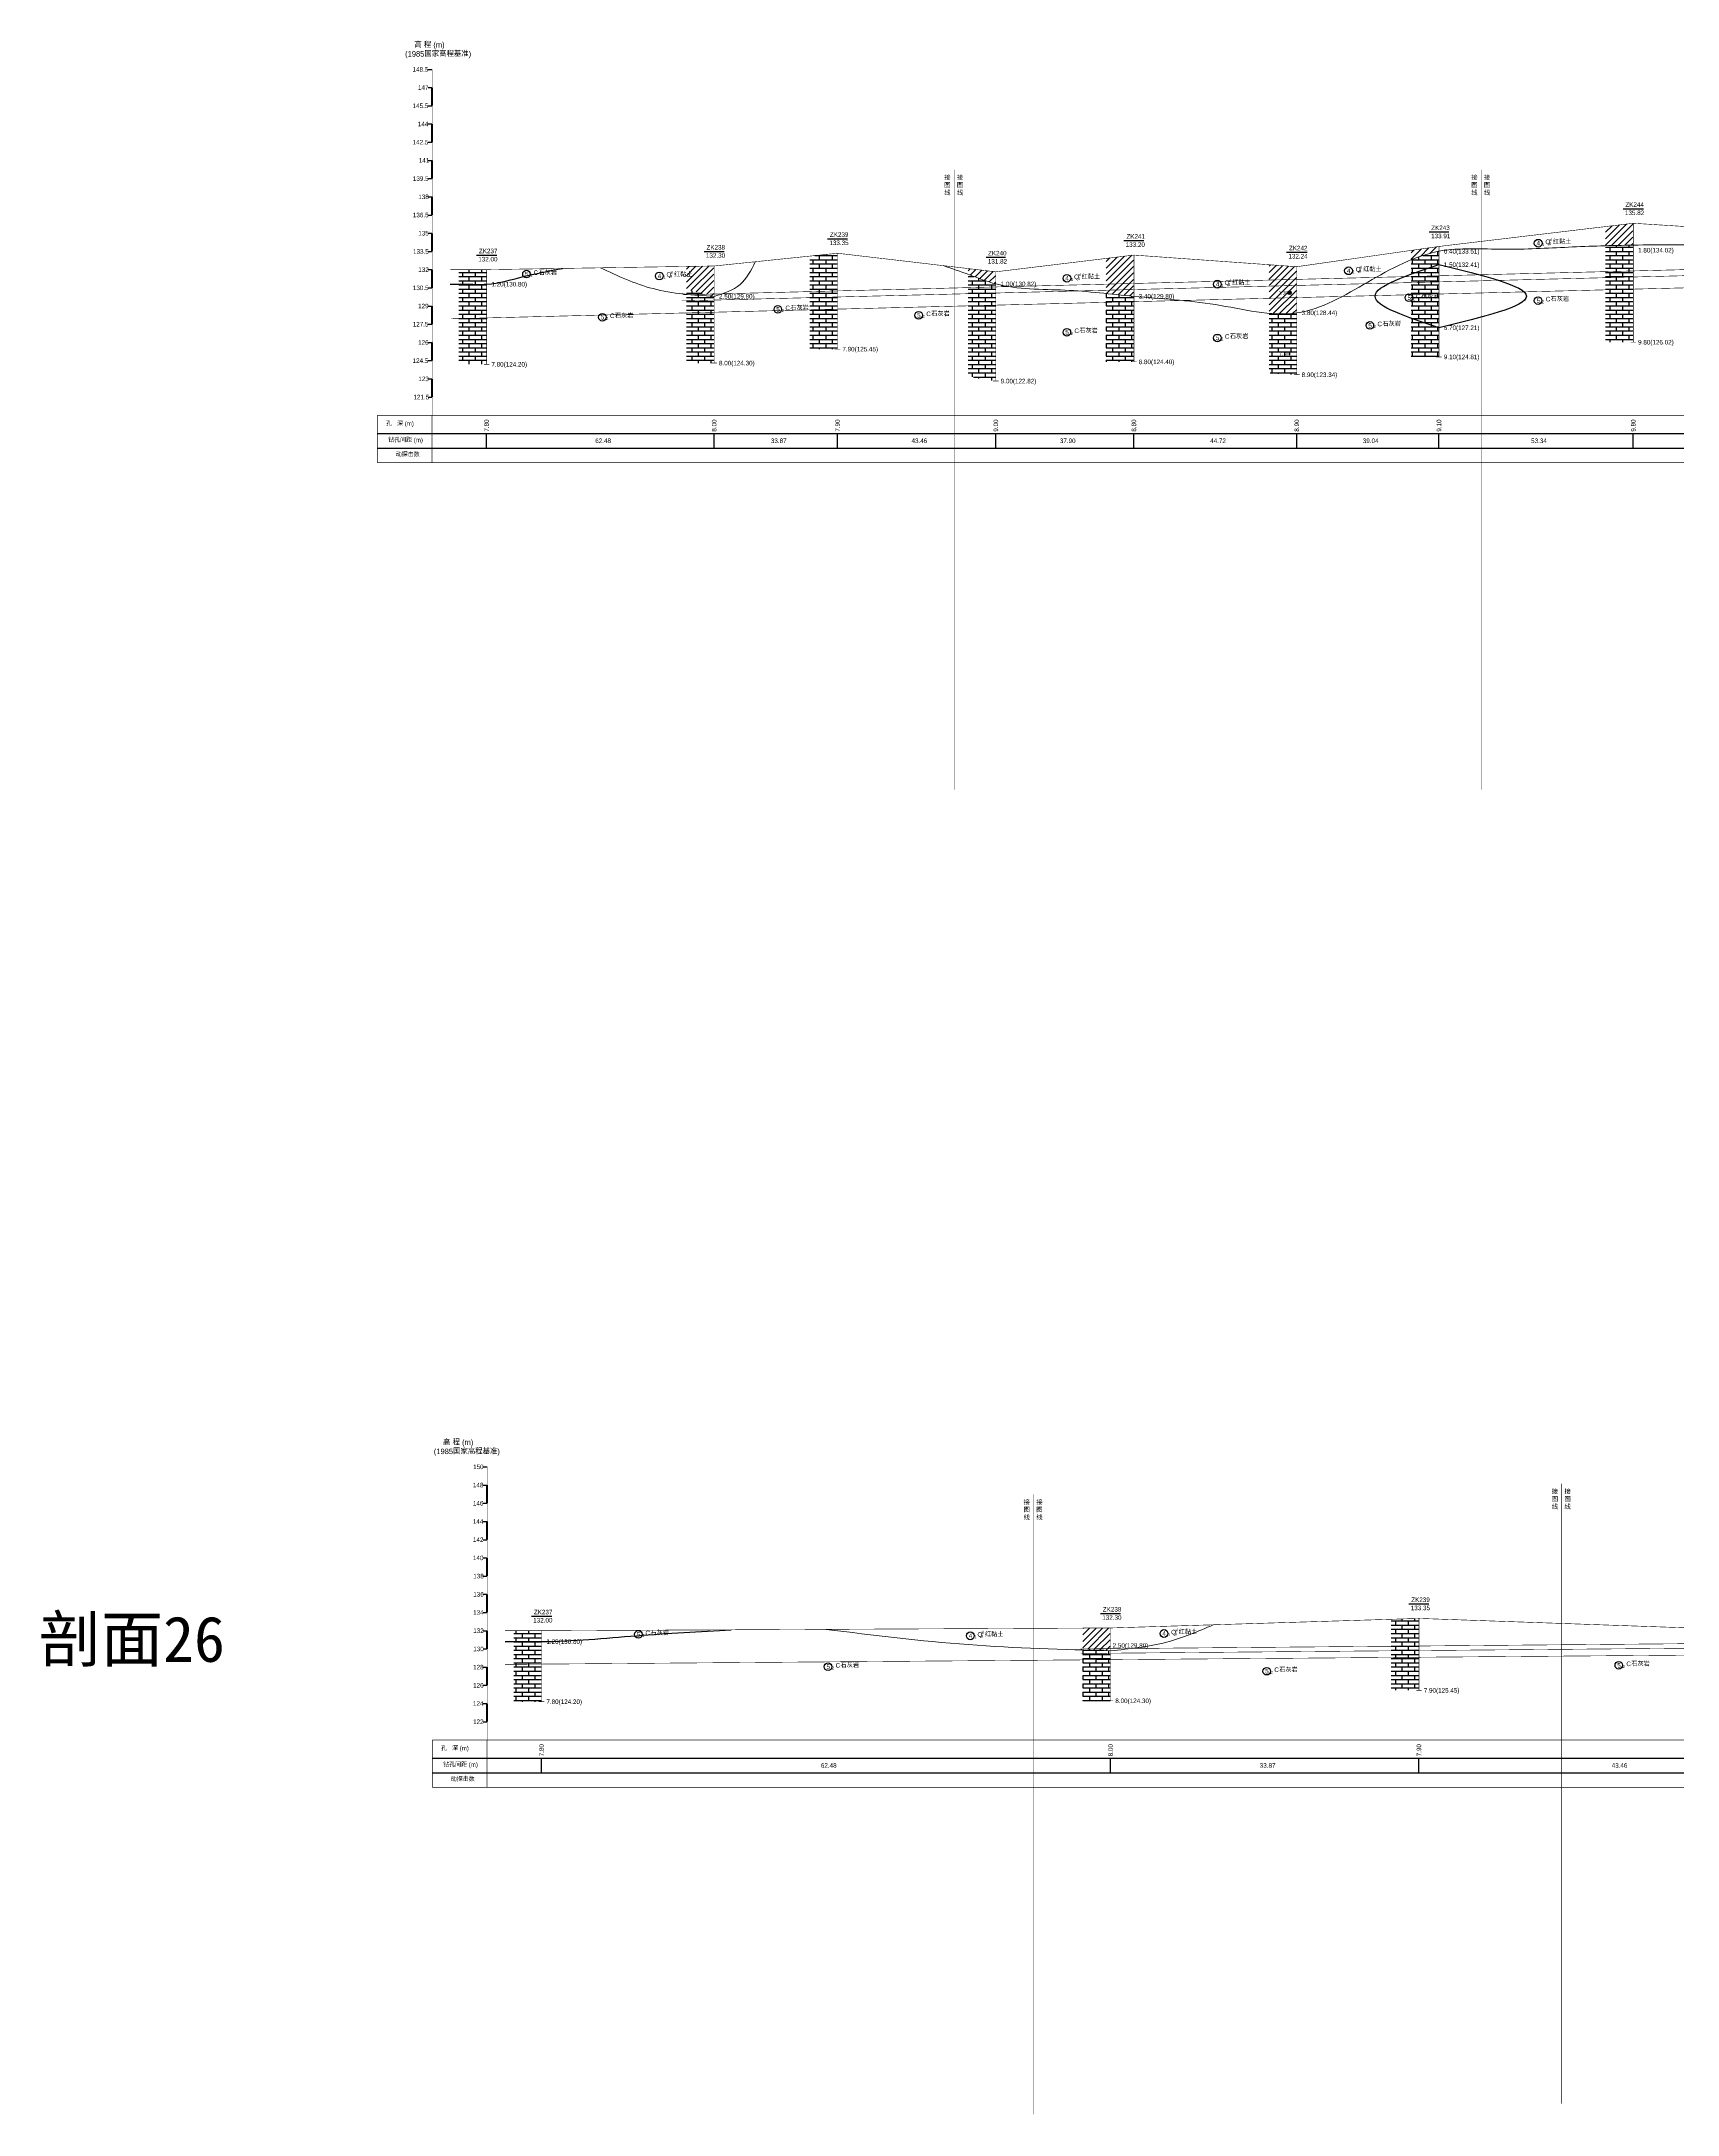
# Model space of a CAD drawing. Header units: inches. Extents: x -205 to 12199, y -11610 to -150.
# Drawn here: x 205 to 1103, y -11610 to -10471 of the extents above; entities that cross this region are included whole.
import ezdxf
from ezdxf.enums import TextEntityAlignment as Align

# ---------------------------------------------------------------- set-up
doc = ezdxf.new("R2010")
doc.units = ezdxf.units.IN
doc.header["$MEASUREMENT"] = 0
for name, pattern in [('ACAD_ISO03W100', [30, 12, -18]), ('ACAD_ISO05W100', [34, 24, -3, 0.5, -3, 0.5, -3]), ('ACAD_ISO12W100', [21, 12, -3, 0, -3, 0, -3])]:
    doc.linetypes.add(name, pattern=pattern)
for name, color, linetype in [('GiCAD_PouMian', 7, 'Continuous'), ('GICAD_QUYANG', 7, 'Continuous'), ('地质-图框', 7, 'Continuous'), ('地质-地层符号', 3, 'Continuous'), ('地质-地层线', 7, 'Continuous'), ('地质-地面线', 7, 'Continuous'), ('地质-填充花纹', 4, 'Continuous'), ('地质-文字', 7, 'Continuous'), ('地质-标注栏', 7, 'Continuous'), ('地质-钻孔', 7, 'Continuous'), ('管底', 7, 'Continuous'), ('红线', 1, 'ACAD_ISO05W100')]:
    doc.layers.add(name, color=color, linetype=linetype)
doc.styles.add('LZ_PMT_LINE', font='', dxfattribs={"height": 2})
doc.styles.get("Standard").update_dxf_attribs({"font": ''})
doc.styles.add('地层编号', font='Comfont.shx', dxfattribs={"width": 0.7, "height": 2.5, "bigfont": 'Hztxt12a.shx'})
doc.styles.add('宋体', font='')
doc.styles.add('层底标注', font='Comfont.shx', dxfattribs={"width": 0.7, "height": 2.5, "bigfont": 'Hztxt12a.shx'})
doc.styles.add('岩土名称', font='Comfont.shx', dxfattribs={"width": 0.7, "height": 2.5, "bigfont": 'Hztxt12a.shx'})
doc.styles.add('时代', font='Comfont.shx', dxfattribs={"width": 0.7, "height": 2.5, "bigfont": 'Hztxt12a.shx'})
doc.styles.add('标注栏数据', font='Comfont.shx', dxfattribs={"width": 0.7, "height": 2.5, "bigfont": 'Hztxt12a.shx'})
doc.styles.add('钻孔标注', font='Comfont.shx', dxfattribs={"width": 0.7, "height": 2.5, "bigfont": 'Hztxt12a.shx'})
doc.styles.add('高程系统', font='Comfont.shx', dxfattribs={"width": 0.7, "height": 3, "bigfont": 'Hztxt12a.shx'})
doc.styles.get('LZ_PMT_LINE').set_extended_font_data('SimSun')
doc.styles.get('Standard').set_extended_font_data('SimSun')
doc.styles.get('宋体').set_extended_font_data('宋体')
doc.linetypes.add('bzhjcx', pattern='A,0.001,[2,XX1.shx,S=1,R=0,X=1,Y=0],-2', length=2.001)
doc.linetypes.add('swx', pattern='A,7,-1.5,["●",LZ_PMT_LINE,S=0.05,R=0,X=0,Y=0],-1.5', length=10)
pattern_1 = [(0, (-1758.2928, -12599.2868), (0, 2.3), []), (90, (-1758.2928, -12599.2868), (-3.5, 2.3), [2.3, -2.3])]
pattern_2 = [(45, (-1758.2928, -12599.2868), (-1.767767, 1.767767), [])]
pattern_3 = [(0, (0, 0), (0, 2.3), []), (90, (0, 0), (-3.5, 2.3), [2.3, -2.3])]

# ---------------------------------------------------------------- blocks, each defined once
blk = doc.blocks.new('gkqy_yuan.dwg不标')
at = {"layer": 'GiCAD_PouMian'}
h = blk.add_hatch(color=7, dxfattribs=at)
edge = h.paths.add_edge_path()
edge.add_arc((0, 0), 1, 0, 360)
at = {"layer": 'GICAD_QUYANG', "color": 7}
blk.add_circle((0, 0), 1, dxfattribs=at)
blk = doc.blocks.new('gkqy_yan.dwg不标', base_point=(0, -1))
at = {"color": 7}
blk.add_solid([(-0.5, -2), (-0.5, 0), (0.5, -2), (0.5, 0)], dxfattribs=at)

msp = doc.modelspace()

# ---------------------------------------------------------------- hatches: boundary and pattern name
at = {"layer": '地质-填充花纹', "linetype": 'Continuous'}
h = msp.add_hatch(dxfattribs=at)
h.set_pattern_fill('GKNXT', scale=0.5, style=0, pattern_type=2)
h.set_pattern_definition(pattern_2)
h.paths.add_polyline_path([(1078.7229, -10583.33007), (1073.39347, -10583.42739), (1068.39485, -10583.54466), (1063.7229, -10583.67612), (1063.7229, -10573.14571), (1078.7229, -10571.35535)])
h = msp.add_hatch(dxfattribs=at)
h.set_pattern_fill('GKSHY', scale=0.5, style=0, pattern_type=2)
h.set_pattern_definition(pattern_1)
h.paths.add_polyline_path([(641.79848, -10640.45885), (626.79848, -10640.45885), (626.79848, -10589.36794), (641.79848, -10587.81802)])
h = msp.add_hatch(dxfattribs=at)
h.set_pattern_fill('GKNXT', scale=0.5, style=0, pattern_type=2)
h.set_pattern_definition(pattern_2)
h.paths.add_polyline_path([(804.52048, -10611.43414), (796.75066, -10610.66426), (791.77762, -10610.14573), (789.52048, -10609.91311), (789.52048, -10590.64306), (804.52048, -10588.82259)])
h = msp.add_hatch(dxfattribs=at)
h.set_pattern_fill('GKNXT', scale=0.5, style=0, pattern_type=2)
h.set_pattern_definition(pattern_2)
h.paths.add_polyline_path([(972.04024, -10586.78778), (964.77507, -10588.59665), (960.04177, -10590.20553), (957.04024, -10591.41095), (957.04024, -10586.23335), (972.04024, -10584.09451)])
h = msp.add_hatch(dxfattribs=at)
h.set_pattern_fill('GKSHY', scale=0.5, style=0, pattern_type=2)
h.set_pattern_definition(pattern_1)
h.paths.add_polyline_path([(972.04024, -10594.14133), (967.33314, -10595.69402), (962.59322, -10597.28531), (957.87127, -10598.92917), (957.04024, -10599.2364), (957.04024, -10591.41095), (960.04177, -10590.20553), (964.77507, -10588.59665), (972.04024, -10586.78778)])
h = msp.add_hatch(dxfattribs=at)
h.set_pattern_fill('GKSHY', scale=0.5, style=0, pattern_type=2)
h.set_pattern_definition(pattern_1)
h.paths.add_polyline_path([(1078.7229, -10636.65884), (1063.7229, -10636.65884), (1063.7229, -10583.67612), (1068.39485, -10583.54466), (1073.39347, -10583.42739), (1078.7229, -10583.33007)])
h = msp.add_hatch(dxfattribs=at)
h.set_pattern_fill('GKSHY', scale=0.5, style=0, pattern_type=2)
h.set_pattern_definition(pattern_1)
h.paths.add_polyline_path([(449.09315, -10604.79222), (434.09315, -10604.79222), (434.09315, -10596.79222), (449.09315, -10596.79222)])
h = msp.add_hatch(dxfattribs=at)
h.set_pattern_fill('GKNXT', scale=0.5, style=0, pattern_type=2)
h.set_pattern_definition(pattern_2)
h.paths.add_polyline_path([(574.05291, -10611.39618), (567.31226, -10609.70599), (562.4624, -10608.4899), (559.05291, -10607.63498), (559.05291, -10595.03629), (574.05291, -10594.79621)])
h = msp.add_hatch(dxfattribs=at)
h.set_pattern_fill('GKNXT', scale=0.5, style=0, pattern_type=2)
h.set_pattern_definition(pattern_2)
h.paths.add_polyline_path([(728.7167, -10597.96284), (728.7167, -10604.58155), (723.86391, -10603.08113), (719.16163, -10601.38205), (714.48034, -10599.62551), (713.7167, -10599.35087), (713.7167, -10596.20256)])
h = msp.add_hatch(dxfattribs=at)
h.set_pattern_fill('GKSHY', scale=0.5, style=0, pattern_type=2)
h.set_pattern_definition(pattern_1)
h.paths.add_polyline_path([(714.48034, -10599.62551), (719.16163, -10601.38205), (723.86391, -10603.08113), (728.7167, -10604.58155), (728.7167, -10657.96241), (723.15751, -10657.30058), (717.36774, -10655.97631), (713.7167, -10655.03538), (713.7167, -10599.35087)])
h = msp.add_hatch(dxfattribs=at)
h.set_pattern_fill('GKNXT', scale=0.5, style=0, pattern_type=2)
h.set_pattern_definition(pattern_2)
h.paths.add_polyline_path([(893.96051, -10595.1743), (893.96051, -10620.54958), (889.08381, -10621.01885), (884.08527, -10621.07094), (879.09419, -10620.78506), (878.96051, -10620.77041), (878.96051, -10594.10096)])
h = msp.add_hatch(dxfattribs=at)
h.set_pattern_fill('GKSHY', scale=0.5, style=0, pattern_type=2)
h.set_pattern_definition(pattern_1)
h.paths.add_polyline_path([(972.04024, -10628.64309), (967.54178, -10627.15959), (962.80123, -10625.5699), (958.07817, -10623.92901), (957.04024, -10623.54654), (957.04024, -10599.2364), (957.87127, -10598.92917), (962.59322, -10597.28531), (967.33314, -10595.69402), (972.04024, -10594.14133)])
h = msp.add_hatch(dxfattribs=at)
h.set_pattern_fill('GKSHY', scale=0.5, style=0, pattern_type=2)
h.set_pattern_definition(pattern_1)
h.paths.add_polyline_path([(449.09315, -10648.79223), (439.34521, -10648.79223), (439.34315, -10648.79222), (434.34315, -10648.79119), (434.09315, -10648.79125), (434.09315, -10604.79222), (449.09315, -10604.79222)])
h = msp.add_hatch(dxfattribs=at)
h.set_pattern_fill('GKSHY', scale=0.5, style=0, pattern_type=2)
h.set_pattern_definition(pattern_1)
h.paths.add_polyline_path([(562.4624, -10608.4899), (567.31226, -10609.70599), (574.05291, -10611.39618), (574.05291, -10648.12554), (559.05291, -10648.12554), (559.05291, -10607.63498)])
h = msp.add_hatch(dxfattribs=at)
h.set_pattern_fill('GKSHY', scale=0.5, style=0, pattern_type=2)
h.set_pattern_definition(pattern_1)
h.paths.add_polyline_path([(791.77762, -10610.14573), (796.75066, -10610.66426), (804.52048, -10611.43414), (804.52048, -10647.45891), (789.52048, -10647.45891), (789.52048, -10609.91311)])
h = msp.add_hatch(dxfattribs=at)
h.set_pattern_fill('GKSHY', scale=0.5, style=0, pattern_type=2)
h.set_pattern_definition(pattern_1)
h.paths.add_polyline_path([(893.96051, -10654.51795), (888.2545, -10654.34525), (882.28965, -10653.77939), (878.96051, -10653.40716), (878.96051, -10620.77041), (879.09419, -10620.78506), (884.08527, -10621.07094), (889.08381, -10621.01885), (893.96051, -10620.54958)])
h = msp.add_hatch(dxfattribs=at)
h.set_pattern_fill('GKSHY', scale=0.5, style=0, pattern_type=2)
h.set_pattern_definition(pattern_1)
h.paths.add_polyline_path([(958.07817, -10623.92901), (962.80123, -10625.5699), (967.54178, -10627.15959), (972.04024, -10628.64309), (972.04024, -10644.72554), (957.04024, -10644.72554), (957.04024, -10623.54654)])
h = msp.add_hatch(dxfattribs=at)
h.set_pattern_fill('GKSHY', scale=0.5, style=0, pattern_type=2)
h.set_pattern_definition(pattern_3)
h.paths.add_polyline_path([(961.03742, -11377.11406), (946.03742, -11377.11406), (946.03742, -11338.08678), (961.03742, -11337.62181)])
h = msp.add_hatch(dxfattribs=at)
h.set_pattern_fill('GKSHY', scale=0.5, style=0, pattern_type=2)
h.set_pattern_definition(pattern_3)
h.paths.add_polyline_path([(479.2741, -11350.36409), (469.5241, -11350.36409), (464.52409, -11350.35872), (464.2741, -11350.35899), (464.2741, -11344.36409), (479.2741, -11344.36409)])
h = msp.add_hatch(dxfattribs=at)
h.set_pattern_fill('GKSHY', scale=0.5, style=0, pattern_type=2)
h.set_pattern_definition(pattern_3)
h.paths.add_polyline_path([(469.5241, -11350.36409), (479.2741, -11350.36409), (479.2741, -11383.36409), (469.52953, -11383.36409), (469.5241, -11383.36409), (464.5241, -11383.3638), (464.2741, -11383.36381), (464.2741, -11350.35899), (464.52409, -11350.35872)])
h = msp.add_hatch(dxfattribs=at)
h.set_pattern_fill('GKNXT', scale=0.5, style=0, pattern_type=2)
h.set_pattern_definition([(45, (0, 0), (-1.76776695, 1.76776695), [])])
h.paths.add_polyline_path([(791.67348, -11355.34527), (783.62642, -11354.73993), (778.64051, -11354.36487), (776.67348, -11354.2169), (776.67348, -11342.9373), (791.67348, -11342.86527)])
h = msp.add_hatch(dxfattribs=at)
h.set_pattern_fill('GKSHY', scale=0.5, style=0, pattern_type=2)
h.set_pattern_definition(pattern_3)
h.paths.add_polyline_path([(778.64051, -11354.36487), (783.62642, -11354.73993), (791.67348, -11355.34527), (791.67348, -11382.86407), (776.67348, -11382.86407), (776.67348, -11354.2169)])

# ---------------------------------------------------------------- linework, layer by layer
at = {"layer": '地质-地层符号', "color": 7, "linetype": 'Continuous'}
for centre, major_axis in [((1026.75657, -10582.28134), (0, 2.125)), ((471.25311, -10599.25889), (0, 2.08333)), ((544.18797, -10600.25888), (0, 2.125)), ((767.99359, -10601.52554), (0, 2.125)), ((922.61781, -10597.42553), (0, 2.125)), ((850.61549, -10604.79222), (0, 2.125)), ((955.80563, -10612.19286), (0, 2.08333)), ((1026.7149, -10613.78134), (0, 2.08333)), ((512.90637, -10622.92416), (0, 2.08333)), ((609.25903, -10618.5922), (0, 2.08333)), ((686.59093, -10621.85907), (0, 2.08333)), ((767.95192, -10631.19221), (0, 2.08333)), ((850.57383, -10634.29159), (0, 2.08333)), ((934.33371, -10627.42553), (0, 2.08333)), ((532.67399, -11346.41408), (0, 2.08333)), ((714.94864, -11347.16408), (0, 2.125)), ((821.27581, -11345.91407), (0, 2.125)), ((636.80713, -11364.16408), (0, 2.08333)), ((1071.01853, -11363.36405), (0, 2.08333)), ((877.68879, -11366.60371), (0, 2.08333))]:
    msp.add_ellipse(centre, major_axis=major_axis, ratio=1, dxfattribs=at)
at = {"layer": '地质-地层线', "color": 7, "linetype": 'bzhjcx', "lineweight": 0}
for points in [[(699.99396, -10594.59218), (714.48033, -10599.62551), (728.9667, -10604.65884), (766.86859, -10608.05888), (804.77048, -10611.45891), (849.49049, -10615.99222), (894.21051, -10620.52552), (933.25037, -10603.62553), (972.29024, -10586.72553), (1007.85112, -10585.59219), (1043.41201, -10584.45885), (1078.9729, -10583.32551), (1121.81448, -10583.35889), (1164.65607, -10583.39226), (1206.90451, -10580.99227), (1249.15295, -10578.59227), (1290.94338, -10583.19227), (1332.73381, -10587.79227), (1364.55757, -10582.23668), (1396.38134, -10576.6811), (1428.2051, -10571.12552), (1460.0819, -10581.85888), (1470.70749, -10585.43666), (1491.95869, -10592.59223), (1523.05932, -10603.6589), (1554.15995, -10614.72557), (1585.62324, -10618.70891), (1617.08652, -10622.69224), (1648.54981, -10626.67557), (1680.0131, -10630.6589), (1714.09311, -10626.08114), (1747.39859, -10621.60741), (1748.17313, -10621.50337), (1782.25315, -10616.92561), (1816.08239, -10623.45889), (1849.91162, -10629.99218), (1879.46049, -10618.20886), (1909.00935, -10606.42555), (1917.45188, -10603.05888), (1938.55821, -10594.64223), (1968.10707, -10582.85892), (2000.26895, -10600.28747), (2005.62926, -10603.19223), (2043.15145, -10623.52554), (2082.10486, -10619.65889), (2121.05827, -10615.79225), (2155.11407, -10612.05891), (2189.16986, -10608.32558), (2223.22566, -10604.59225), (2257.28146, -10600.85892), (2296.66942, -10606.69224), (2336.05738, -10612.52556), (2359.11708, -10603.25889), (2382.17678, -10593.99222), (2425.35532, -10591.92556), (2468.53386, -10589.85889), (2506.21566, -10597.89222), (2543.89746, -10605.92554)], [(511.82303, -10595.79222), (540.73011, -10607.23), (574.30291, -10611.45887)], [(574.30291, -10611.45887), (588.51812, -10604.92788), (596.88477, -10592.45887)], [(635.72379, -11343.61408), (713.82364, -11352.01309), (791.92348, -11355.36407)], [(791.92348, -11355.36407), (822.73399, -11350.66606), (848.37813, -11341.11407)]]:
    msp.add_spline(points, degree=3, dxfattribs=at)
at = {"layer": '地质-地层线', "color": 7}
for points in [[(429.34315, -10604.79222), (439.34315, -10604.79222), (449.34315, -10604.79222), (470.16978, -10600.45889), (490.99641, -10596.12555)], [(972.29024, -10628.72553), (937.15436, -10611.3922), (972.29024, -10594.05887)], [(972.29024, -10594.05887), (1020.29744, -10611.3922), (972.29024, -10628.72553)], [(459.5241, -11350.36409), (469.5241, -11350.36409), (479.5241, -11350.36409), (531.59066, -11347.11408), (583.65723, -11343.86408)]]:
    msp.add_spline(points, degree=3, dxfattribs=at)
at = {"layer": '地质-地面线', "color": 7, "linetype": 'Continuous', "const_width": 0.3}
for points in [[(429.34315, -10596.79222), (449.34315, -10596.79222), (574.30291, -10594.79221), (642.04848, -10587.79219), (728.9667, -10597.99218), (804.77048, -10588.79225), (894.21051, -10595.19219), (972.29024, -10584.05886), (1078.9729, -10571.32551), (1164.65607, -10576.7256)], [(459.5241, -11344.36409), (479.5241, -11344.36409), (791.92348, -11342.86407), (961.28742, -11337.61406), (1178.58297, -11345.26405), (1368.0924, -11338.3641), (1591.69249, -11343.16406), (1786.8918, -11334.81407), (2053.59846, -11325.26405), (2267.80638, -11329.31411), (2479.0486, -11324.71412), (2688.00074, -11328.61412), (2926.67896, -11317.61406), (3086.06294, -11324.21409), (3241.5661, -11325.3141), (3556.19895, -11324.7641), (3811.79908, -11325.96412), (3980.94527, -11327.76405)]]:
    msp.add_lwpolyline(points, dxfattribs=at)
at = {"layer": '地质-文字', "color": 7, "linetype": 'Continuous'}
for p, q in [((417.34315, -10486.79222), (419.34315, -10486.79222)), ((417.34315, -10496.79222), (419.34315, -10496.79222)), ((417.34315, -10506.79222), (419.34315, -10506.79222)), ((417.34315, -10516.79222), (419.34315, -10516.79222)), ((417.34315, -10526.79222), (419.34315, -10526.79222)), ((417.34315, -10536.79222), (419.34315, -10536.79222)), ((417.34315, -10546.79222), (419.34315, -10546.79222)), ((417.34315, -10556.79222), (419.34315, -10556.79222)), ((417.34315, -10566.79222), (419.34315, -10566.79222)), ((417.34315, -10576.79222), (419.34315, -10576.79222)), ((417.34315, -10586.79222), (419.34315, -10586.79222)), ((417.34315, -10596.79222), (419.34315, -10596.79222)), ((417.34315, -10606.79222), (419.34315, -10606.79222)), ((417.34315, -10616.79222), (419.34315, -10616.79222)), ((417.34315, -10626.79222), (419.34315, -10626.79222)), ((417.34315, -10636.79222), (419.34315, -10636.79222)), ((417.34315, -10646.79222), (419.34315, -10646.79222)), ((417.34315, -10656.79222), (419.34315, -10656.79222)), ((417.34315, -10666.79222), (419.34315, -10666.79222)), ((447.5241, -11254.36409), (449.5241, -11254.36409)), ((447.5241, -11264.36409), (449.5241, -11264.36409)), ((447.5241, -11274.36409), (449.5241, -11274.36409)), ((447.5241, -11284.36409), (449.5241, -11284.36409)), ((447.5241, -11294.36409), (449.5241, -11294.36409)), ((447.5241, -11304.36409), (449.5241, -11304.36409)), ((447.5241, -11314.36409), (449.5241, -11314.36409)), ((447.5241, -11324.36409), (449.5241, -11324.36409)), ((447.5241, -11334.36409), (449.5241, -11334.36409)), ((447.5241, -11344.36409), (449.5241, -11344.36409)), ((447.5241, -11354.36409), (449.5241, -11354.36409)), ((447.5241, -11364.36409), (449.5241, -11364.36409)), ((447.5241, -11374.36409), (449.5241, -11374.36409)), ((447.5241, -11384.36409), (449.5241, -11384.36409)), ((447.5241, -11394.36409), (449.5241, -11394.36409))]:
    msp.add_line(p, q, dxfattribs=at)
at = {"layer": '地质-文字', "color": 7, "linetype": 'Continuous', "flags": 128}
for points, const_width in [([(418.84315, -10486.79222), (419.84315, -10486.79222)], 0.1), ([(418.84315, -10486.79222), (418.84315, -10676.79222)], 0.1), ([(419.84315, -10486.79222), (419.84315, -10676.79222)], 0.1), ([(419.34315, -10496.79222), (419.34315, -10506.79222)], 1), ([(419.34315, -10516.79222), (419.34315, -10526.79222)], 1), ([(419.34315, -10536.79222), (419.34315, -10546.79222)], 1), ([(419.34315, -10556.79222), (419.34315, -10566.79222)], 1), ([(419.34315, -10576.79222), (419.34315, -10586.79222)], 1), ([(419.34315, -10596.79222), (419.34315, -10606.79222)], 1), ([(419.34315, -10616.79222), (419.34315, -10626.79222)], 1), ([(419.34315, -10636.79222), (419.34315, -10646.79222)], 1), ([(419.34315, -10656.79222), (419.34315, -10666.79222)], 1), ([(419.34315, -10676.79222), (419.34315, -10676.79222)], 1), ([(449.0241, -11254.36409), (450.0241, -11254.36409)], 0.1), ([(449.0241, -11254.36409), (449.0241, -11404.36409)], 0.1), ([(450.0241, -11254.36409), (450.0241, -11404.36409)], 0.1), ([(449.5241, -11264.36409), (449.5241, -11274.36409)], 1), ([(449.5241, -11284.36409), (449.5241, -11294.36409)], 1), ([(449.5241, -11304.36409), (449.5241, -11314.36409)], 1), ([(449.5241, -11324.36409), (449.5241, -11334.36409)], 1), ([(449.5241, -11344.36409), (449.5241, -11354.36409)], 1), ([(449.5241, -11364.36409), (449.5241, -11374.36409)], 1), ([(449.5241, -11384.36409), (449.5241, -11394.36409)], 1), ([(449.5241, -11404.36409), (449.5241, -11404.36409)], 1)]:
    msp.add_lwpolyline(points, dxfattribs=dict(at, const_width=const_width))
at = {"layer": '地质-标注栏', "color": 7, "linetype": 'Continuous', "const_width": 0.3}
for points in [[(389.34322, -10676.79217), (5155.17051, -10676.79217)], [(389.34322, -10676.79217), (389.34322, -10702.79217)], [(419.34322, -10676.79217), (419.34322, -10702.79217)], [(389.34322, -10702.79217), (5155.17051, -10702.79217)], [(419.52411, -11404.36426), (12199.09231, -11404.36426)], [(419.52411, -11404.36426), (419.52411, -11430.36426)], [(449.52411, -11404.36426), (449.52411, -11430.36426)], [(419.52411, -11430.36426), (12199.09231, -11430.36426)]]:
    msp.add_lwpolyline(points, dxfattribs=at)
at = {"layer": '地质-标注栏', "color": 7, "linetype": 'Continuous'}
for points in [[(389.34322, -10686.79217), (5155.17051, -10686.79217)], [(449.34315, -10694.79217), (449.34315, -10686.79217)], [(574.30291, -10694.79217), (574.30291, -10686.79217)], [(574.30291, -10694.79217), (574.30291, -10686.79217)], [(642.04848, -10694.79217), (642.04848, -10686.79217)], [(642.04848, -10694.79217), (642.04848, -10686.79217)], [(728.9667, -10694.79217), (728.9667, -10686.79217)], [(728.9667, -10694.79217), (728.9667, -10686.79217)], [(804.77048, -10694.79217), (804.77048, -10686.79217)], [(804.77048, -10694.79217), (804.77048, -10686.79217)], [(894.21051, -10694.79217), (894.21051, -10686.79217)], [(894.21051, -10694.79217), (894.21051, -10686.79217)], [(972.29024, -10694.79217), (972.29024, -10686.79217)], [(972.29024, -10694.79217), (972.29024, -10686.79217)], [(1078.9729, -10694.79217), (1078.9729, -10686.79217)], [(1078.9729, -10694.79217), (1078.9729, -10686.79217)], [(389.34322, -10694.79217), (5155.17051, -10694.79217)], [(419.52411, -11414.36426), (12199.09231, -11414.36426)], [(479.5241, -11422.36426), (479.5241, -11414.36426)], [(791.92348, -11422.36426), (791.92348, -11414.36426)], [(791.92348, -11422.36426), (791.92348, -11414.36426)], [(961.28742, -11422.36426), (961.28742, -11414.36426)], [(961.28742, -11422.36426), (961.28742, -11414.36426)], [(419.52411, -11422.36426), (12199.09231, -11422.36426)]]:
    msp.add_lwpolyline(points, dxfattribs=at)
at = {"layer": '地质-钻孔', "color": 7, "linetype": 'Continuous'}
for p, q in [((1073.40157, -10563.3255), (1084.5444, -10563.3255)), ((966.96871, -10576.0589), (977.61178, -10576.0589)), ((443.77169, -10588.79217), (454.91451, -10588.79217)), ((568.77315, -10586.79217), (579.83273, -10586.79217)), ((636.56051, -10579.79217), (647.53658, -10579.79217)), ((799.24068, -10580.79229), (810.30025, -10580.79229)), ((888.59737, -10587.1922), (899.82369, -10587.1922)), ((723.60372, -10589.99212), (734.3298, -10589.99212)), ((473.95267, -11336.36426), (485.09552, -11336.36426)), ((786.39374, -11334.86426), (797.45325, -11334.86426)), ((955.79932, -11329.61426), (966.77551, -11329.61426))]:
    msp.add_line(p, q, dxfattribs=at)
at = {"layer": '地质-钻孔', "color": 7, "const_width": 0.3, "flags": 128}
for points in [[(1078.9729, -10571.32551), (1078.9729, -10636.65884)], [(642.04848, -10587.79218), (642.04848, -10640.45885)], [(804.77048, -10588.79224), (804.77048, -10647.45891)], [(972.29024, -10584.05887), (972.29024, -10644.72554)], [(449.34315, -10596.79222), (449.34315, -10648.79223)], [(574.30291, -10594.7922), (574.30291, -10648.12554)], [(728.9667, -10597.99218), (728.9667, -10657.99218)], [(894.21051, -10595.19219), (894.21051, -10654.52552)], [(961.28742, -11337.61406), (961.28742, -11377.11406)], [(479.5241, -11344.36409), (479.5241, -11383.36409)], [(791.92348, -11342.86407), (791.92348, -11382.86407)]]:
    msp.add_lwpolyline(points, dxfattribs=at)
at = {"layer": '地质-钻孔', "color": 7, "linetype": 'Continuous', "const_width": 0.3, "flags": 128}
for points in [[(640.54848, -10640.45885), (643.54848, -10640.45885)], [(970.79024, -10644.72554), (973.79024, -10644.72554)], [(1077.4729, -10636.65884), (1080.4729, -10636.65884)], [(447.84315, -10648.79223), (450.84315, -10648.79223)], [(572.80291, -10648.12554), (575.80291, -10648.12554)], [(803.27048, -10647.45891), (806.27048, -10647.45891)], [(892.71051, -10654.52552), (895.71051, -10654.52552)], [(727.4667, -10657.99218), (730.4667, -10657.99218)], [(478.0241, -11383.36409), (481.0241, -11383.36409)], [(790.42348, -11382.86407), (793.42348, -11382.86407)], [(959.78742, -11377.11406), (962.78742, -11377.11406)]]:
    msp.add_lwpolyline(points, dxfattribs=at)
at = {"layer": '管底', "linetype": 'swx', "const_width": 0.3}
for points in [[(556.36668, -10610.6302), (1558.25657, -10585.4684)], [(556.45036, -10613.96214), (1558.34025, -10588.80035)], [(775.59398, -11354.36011), (2694.48381, -11337.85709), (5006.99863, -11328.36543), (6821.76814, -11320.36449), (7998.16518, -11315.36394), (9188.61073, -11309.77644), (12189.45177, -11283.91182)], [(775.61548, -11356.86002), (2694.49969, -11340.35705), (5007.0089, -11330.86541), (6821.77916, -11322.86447), (7998.17581, -11317.86392), (9188.62737, -11312.27639), (12189.47332, -11286.41173)]]:
    msp.add_lwpolyline(points, dxfattribs=at)
at = {"layer": '管底', "linetype": 'ACAD_ISO12W100', "const_width": 0.3}
for points in [[(429.84099, -10623.80996), (1558.50761, -10595.46425)], [(459.512, -11362.87056), (2694.53145, -11345.35696), (5007.02942, -11335.86537), (6821.8012, -11327.86442), (7998.19706, -11322.86387), (9188.66065, -11317.27629), (12189.51642, -11291.41155)]]:
    msp.add_lwpolyline(points, dxfattribs=at)
at = {"layer": '红线', "linetype": 'ACAD_ISO03W100', "ltscale": 0.4, "const_width": 0.2}
for points in [[(706.04892, -10541.88733), (706.04892, -10882.43917)], [(995.4276, -10541.88733), (995.4276, -10882.43917)], [(749.62822, -11269.45942), (749.62822, -11610.01125)], [(1039.64596, -11263.63427), (1039.64596, -11604.1861)]]:
    msp.add_lwpolyline(points, dxfattribs=at)

# ---------------------------------------------------------------- block references
at = {"layer": '地质-图框', "color": 7, "linetype": 'Continuous'}
for name, p in [('gkqy_yuan.dwg不标', (890.21051, -10609.52552)), ('gkqy_yan.dwg不标', (890.21051, -10642.85886))]:
    msp.add_blockref(name, p, dxfattribs=at)

# ---------------------------------------------------------------- texts
at = {"layer": 'GiCAD_PouMian', "color": 7, "style": '宋体'}
msp.add_text('剖面26', height=25, dxfattribs=at).set_placement((203.47154, -11361.46473))
at = {"layer": '地质-图框', "color": 7, "linetype": 'Continuous', "width": 0.7}
for s, p in [('2.30', (884.33592, -10610.52552)), ('7.30', (884.83592, -10643.85886))]:
    msp.add_text(s, height=2, dxfattribs=at).set_placement(p)
at = {"layer": '地质-地层符号', "color": 7, "linetype": 'Continuous'}
for s, height, style, p in [('4', 2.5, '地层编号', (1025.88157, -10583.53134)), ('1', 1.625, '地层编号', (1028.88157, -10583.73134)), ('Q', 2.5, '时代', (1030.69407, -10582.73134)), ('红黏土', 2.5, '岩土名称', (1034.81907, -10582.73134)), ('5', 2.5, '地层编号', (470.41978, -10600.50889)), ('1', 1.625, '地层编号', (473.33645, -10600.70889)), ('C', 2.5, '时代', (475.14895, -10599.70889)), ('石灰岩', 2.5, '岩土名称', (477.89895, -10599.70889)), ('4', 2.5, '地层编号', (543.31297, -10601.50888)), ('1', 1.625, '地层编号', (546.31297, -10601.70888)), ('Q', 2.5, '时代', (548.12547, -10600.70888)), ('红黏土', 2.5, '岩土名称', (552.25047, -10600.70888)), ('4', 2.5, '地层编号', (767.11859, -10602.77554)), ('Q', 2.5, '时代', (771.93109, -10601.97554)), ('红黏土', 2.5, '岩土名称', (776.05609, -10601.97554)), ('4', 2.5, '地层编号', (921.74281, -10598.67553)), ('1', 1.625, '地层编号', (924.74281, -10598.87553)), ('Q', 2.5, '时代', (926.55531, -10597.87553)), ('红黏土', 2.5, '岩土名称', (930.68031, -10597.87553)), ('1', 1.625, '地层编号', (770.11859, -10602.97554)), ('4', 2.5, '地层编号', (849.74049, -10606.04222)), ('1', 1.625, '地层编号', (852.74049, -10606.24222)), ('Q', 2.5, '时代', (854.55299, -10605.24222)), ('红黏土', 2.5, '岩土名称', (858.67799, -10605.24222)), ('5', 2.5, '地层编号', (954.9723, -10613.44286)), ('1', 1.625, '地层编号', (957.88897, -10613.64286)), ('C', 2.5, '时代', (959.70147, -10612.64286)), ('石灰岩', 2.5, '岩土名称', (962.45147, -10612.64286)), ('C', 2.5, '时代', (1030.88157, -10614.23134)), ('石灰岩', 2.5, '岩土名称', (1033.63157, -10614.23134)), ('5', 2.5, '地层编号', (512.07303, -10624.17416)), ('2', 1.625, '地层编号', (514.9897, -10624.37416)), ('C', 2.5, '时代', (517.07303, -10623.37416)), ('石灰岩', 2.5, '岩土名称', (519.82303, -10623.37416)), ('5', 2.5, '地层编号', (608.4257, -10619.8422)), ('2', 1.625, '地层编号', (611.34236, -10620.0422)), ('C', 2.5, '时代', (613.4257, -10619.0422)), ('石灰岩', 2.5, '岩土名称', (616.1757, -10619.0422)), ('5', 2.5, '地层编号', (685.75759, -10623.10907)), ('2', 1.625, '地层编号', (688.67426, -10623.30907)), ('C', 2.5, '时代', (690.75759, -10622.30907)), ('石灰岩', 2.5, '岩土名称', (693.50759, -10622.30907)), ('5', 2.5, '地层编号', (1025.88157, -10615.03134)), ('2', 1.625, '地层编号', (1028.79824, -10615.23134)), ('5', 2.5, '地层编号', (767.11859, -10632.44221)), ('2', 1.625, '地层编号', (770.03526, -10632.64221)), ('C', 2.5, '时代', (772.11859, -10631.64221)), ('石灰岩', 2.5, '岩土名称', (774.86859, -10631.64221)), ('5', 2.5, '地层编号', (849.74049, -10635.54159)), ('2', 1.625, '地层编号', (852.65716, -10635.74159)), ('C', 2.5, '时代', (854.74049, -10634.74159)), ('石灰岩', 2.5, '岩土名称', (857.49049, -10634.74159)), ('5', 2.5, '地层编号', (933.50037, -10628.67553)), ('2', 1.625, '地层编号', (936.41704, -10628.87553)), ('C', 2.5, '时代', (938.50037, -10627.87553)), ('石灰岩', 2.5, '岩土名称', (941.25037, -10627.87553)), ('5', 2.5, '地层编号', (531.84066, -11347.66408)), ('1', 1.625, '地层编号', (534.75733, -11347.86408)), ('C', 2.5, '时代', (536.56983, -11346.86408)), ('石灰岩', 2.5, '岩土名称', (539.31983, -11346.86408)), ('4', 2.5, '地层编号', (714.07364, -11348.41408)), ('1', 1.625, '地层编号', (717.07364, -11348.61408)), ('Q', 2.5, '时代', (718.88614, -11347.61408)), ('红黏土', 2.5, '岩土名称', (723.01114, -11347.61408)), ('4', 2.5, '地层编号', (820.40081, -11347.16407)), ('1', 1.625, '地层编号', (823.40081, -11347.36407)), ('Q', 2.5, '时代', (825.21331, -11346.36407)), ('红黏土', 2.5, '岩土名称', (829.33831, -11346.36407)), ('5', 2.5, '地层编号', (635.97379, -11365.41408)), ('C', 2.5, '时代', (640.97379, -11364.61408)), ('石灰岩', 2.5, '岩土名称', (643.72379, -11364.61408)), ('5', 2.5, '地层编号', (1070.1852, -11364.61405)), ('2', 1.625, '地层编号', (1073.10186, -11364.81405)), ('C', 2.5, '时代', (1075.1852, -11363.81405)), ('石灰岩', 2.5, '岩土名称', (1077.9352, -11363.81405)), ('2', 1.625, '地层编号', (638.89046, -11365.61408)), ('5', 2.5, '地层编号', (876.85545, -11367.85371)), ('2', 1.625, '地层编号', (879.77212, -11368.05371)), ('C', 2.5, '时代', (881.85545, -11367.05371)), ('石灰岩', 2.5, '岩土名称', (884.60545, -11367.05371))]:
    msp.add_text(s, height=height, dxfattribs=dict(at, style=style)).set_placement(p)
at = {"layer": '地质-地层符号', "color": 7, "linetype": 'Continuous', "style": '时代', "width": 0.8}
for s, p in [('4', (1032.7274, -10583.23134)), ('al', (1032.7274, -10581.06467)), ('4', (550.1588, -10601.20888)), ('al', (550.1588, -10599.04221)), ('al', (773.96442, -10600.30888)), ('4', (928.58864, -10598.37553)), ('al', (928.58864, -10596.20886)), ('4', (773.96442, -10602.47554)), ('4', (856.58633, -10605.74222)), ('al', (856.58633, -10603.57555)), ('4', (720.91947, -11348.11408)), ('al', (720.91947, -11345.94741)), ('4', (827.24664, -11346.86407)), ('al', (827.24664, -11344.6974))]:
    msp.add_text(s, height=1.5, dxfattribs=at).set_placement(p)
at = {"layer": '地质-文字', "color": 7, "linetype": 'Continuous'}
for s, height, style, p in [('高 程 (m)', 3, '高程系统', (409.69315, -10474.79222)), ('(1985国家高程基准)', 3, '高程系统', (404.59315, -10479.79222)), ('148.5', 2.5, '高程系统', (408.7003, -10488.04222)), ('147', 2.5, '高程系统', (411.67649, -10498.04222)), ('145.5', 2.5, '高程系统', (408.7003, -10508.04222)), ('144', 2.5, '高程系统', (411.59315, -10518.04222)), ('142.5', 2.5, '高程系统', (408.7003, -10528.04222)), ('141', 2.5, '高程系统', (412.09315, -10538.04222)), ('139.5', 2.5, '高程系统', (408.86696, -10548.04222)), ('136.5', 2.5, '高程系统', (408.86696, -10568.04222)), ('138', 2.5, '高程系统', (411.84315, -10558.04222)), ('135', 2.5, '高程系统', (411.84315, -10578.04222)), ('133.5', 2.5, '高程系统', (408.9503, -10588.04222)), ('0.40(133.51)', 2.5, '层底标注', (974.94024, -10587.97553)), ('1.80(134.02)', 2.5, '层底标注', (1081.6229, -10587.37799)), ('132', 2.5, '高程系统', (411.84315, -10598.04222)), ('1.50(132.41)', 2.5, '层底标注', (974.94024, -10595.30887)), ('130.5', 2.5, '高程系统', (408.86696, -10608.04222)), ('1.20(130.80)', 2.5, '层底标注', (451.99315, -10606.04222)), ('2.50(129.80)', 2.5, '层底标注', (576.95291, -10612.70887)), ('1.00(130.82)', 2.5, '层底标注', (731.6167, -10605.90884)), ('3.40(129.80)', 2.5, '层底标注', (807.42048, -10612.70891)), ('129', 2.5, '高程系统', (411.75982, -10618.04222)), ('3.80(128.44)', 2.5, '层底标注', (896.86051, -10621.77552)), ('127.5', 2.5, '高程系统', (408.78363, -10628.04222)), ('6.70(127.21)', 2.5, '层底标注', (974.94024, -10629.97553)), ('124.5', 2.5, '高程系统', (408.7003, -10648.04222)), ('126', 2.5, '高程系统', (411.75982, -10638.04222)), ('7.90(125.45)', 2.5, '层底标注', (644.69848, -10641.70885)), ('8.80(124.40)', 2.5, '层底标注', (807.42048, -10648.70891)), ('9.10(124.81)', 2.5, '层底标注', (974.94024, -10645.97554)), ('9.80(126.02)', 2.5, '层底标注', (1081.6229, -10637.90884)), ('123', 2.5, '高程系统', (411.84315, -10658.04222)), ('7.80(124.20)', 2.5, '层底标注', (451.99315, -10650.04223)), ('8.00(124.30)', 2.5, '层底标注', (576.95291, -10649.37554)), ('9.00(122.82)', 2.5, '层底标注', (731.6167, -10659.24218)), ('8.90(123.34)', 2.5, '层底标注', (896.86051, -10655.77552)), ('121.5', 2.5, '高程系统', (409.2003, -10668.04222)), ('(1985国家高程基准)', 3, '高程系统', (420.35159, -11247.36409)), ('高 程 (m)', 3, '高程系统', (425.45159, -11242.36409)), ('150', 2.5, '高程系统', (441.94076, -11255.61409)), ('148', 2.5, '高程系统', (441.85743, -11265.61409)), ('144', 2.5, '高程系统', (441.7741, -11285.61409)), ('146', 2.5, '高程系统', (441.85743, -11275.61409)), ('142', 2.5, '高程系统', (441.85743, -11295.61409)), ('140', 2.5, '高程系统', (441.85743, -11305.61409)), ('138', 2.5, '高程系统', (442.0241, -11315.61409)), ('136', 2.5, '高程系统', (442.0241, -11325.61409)), ('134', 2.5, '高程系统', (441.94076, -11335.61409)), ('132', 2.5, '高程系统', (442.0241, -11345.61409)), ('1.20(130.80)', 2.5, '层底标注', (482.1741, -11351.61409)), ('2.50(129.80)', 2.5, '层底标注', (793.08173, -11353.75541)), ('128', 2.5, '高程系统', (441.94076, -11365.61409)), ('130', 2.5, '高程系统', (442.0241, -11355.61409)), ('126', 2.5, '高程系统', (441.94076, -11375.61409)), ('124', 2.5, '高程系统', (441.85743, -11385.61409)), ('7.80(124.20)', 2.5, '层底标注', (482.1741, -11384.61409)), ('8.00(124.30)', 2.5, '层底标注', (794.57348, -11384.11407)), ('7.90(125.45)', 2.5, '层底标注', (963.93742, -11378.36406)), ('122', 2.5, '高程系统', (441.94076, -11395.61409))]:
    msp.add_text(s, height=height, dxfattribs=dict(at, style=style)).set_placement(p)
at = {"layer": '地质-标注栏', "color": 7, "linetype": 'Continuous', "style": '标注栏数据'}
for s, p in [('孔   深 (m)', (394.09672, -10683.29217)), ('钻孔间距 (m)', (395.31172, -10692.29217)), ('动探击数', (399.48322, -10700.29217)), ('孔   深 (m)', (424.27761, -11410.86426)), ('钻孔间距 (m)', (425.49261, -11419.86426)), ('动探击数', (429.66411, -11427.86426))]:
    msp.add_text(s, height=2.43, dxfattribs=at).set_placement(p, align=Align.BOTTOM_LEFT)
for s, p in [('7.80', (450.59315, -10685.79217)), ('8.00', (575.55291, -10685.79217)), ('7.90', (643.29848, -10685.79217)), ('9.00', (730.2167, -10685.79217)), ('8.80', (806.02048, -10685.79217)), ('8.90', (895.46051, -10685.79217)), ('9.10', (973.54024, -10685.79217)), ('9.80', (1080.2229, -10685.79217)), ('7.80', (480.7741, -11413.36426)), ('8.00', (793.17348, -11413.36426)), ('7.90', (962.53742, -11413.36426))]:
    msp.add_text(s, height=2.5, rotation=90.0000025, dxfattribs=at).set_placement(p)
for s, p in [('62.48', (509.0022, -10692.04217)), ('33.87', (605.44236, -10692.04217)), ('43.46', (682.68676, -10692.04217)), ('37.90', (764.10609, -10692.04217)), ('44.72', (846.64049, -10692.04217)), ('39.04', (930.45871, -10692.04217)), ('53.34', (1022.86907, -10692.04217)), ('62.48', (632.90296, -11419.61426)), ('33.87', (873.87212, -11419.61426)), ('43.46', (1067.11436, -11419.61426))]:
    msp.add_text(s, height=2.5, dxfattribs=at).set_placement(p)
at = {"layer": '地质-钻孔', "color": 7, "linetype": 'Continuous', "style": '钻孔标注'}
for s, p in [('135.82', (1074.40147, -10566.82551)), ('ZK244', (1074.63957, -10562.32551)), ('ZK239', (637.84015, -10578.79218)), ('ZK241', (800.68714, -10579.79224)), ('ZK243', (968.04024, -10575.05887)), ('133.91', (967.96881, -10579.55887)), ('ZK237', (445.13482, -10587.79222)), ('132.30', (569.77315, -10590.2922)), ('ZK238', (570.09458, -10585.7922)), ('133.35', (637.56039, -10583.29218)), ('ZK240', (724.67504, -10588.99218)), ('133.20', (800.24072, -10584.29224)), ('132.24', (889.59741, -10590.69219)), ('ZK242', (889.91884, -10586.19219)), ('132.00', (444.77173, -10592.29222)), ('131.82', (724.60361, -10593.49218)), ('ZK239', (957.07909, -11328.61406)), ('132.00', (474.95267, -11339.86409)), ('ZK237', (475.31576, -11335.36409)), ('132.30', (787.39372, -11338.36407)), ('ZK238', (787.71515, -11333.86407)), ('133.35', (956.79933, -11333.11406))]:
    msp.add_text(s, height=2.5, dxfattribs=at).set_placement(p)
at = {"layer": '红线', "char_height": 2.5, "attachment_point": 1}
for insert in [(700.58854, -10544.83108), (707.55386, -10544.83108), (989.96722, -10544.83108), (996.93254, -10544.83108), (744.16784, -11272.40316), (751.13316, -11272.40316), (1034.18557, -11266.57801), (1041.15089, -11266.57801)]:
    msp.add_mtext_dynamic_manual_height_columns('接图线', width=3.594619, gutter_width=12.5, heights=[0], dxfattribs=dict(at, insert=insert))

doc.saveas('drawing.dxf')
